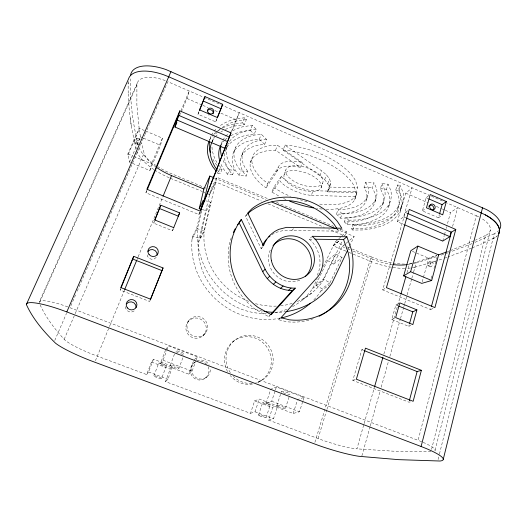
<?xml version="1.0" encoding="UTF-8"?>
<svg xmlns="http://www.w3.org/2000/svg" width="527" height="527" viewBox="0 0 527 527"><rect width="100%" height="100%" fill="white"/><g stroke="black" fill="none" stroke-linecap="round" stroke-linejoin="round"><path stroke-width="0.4" stroke-dasharray="2.63 1.98" d="M128.14 81.389L128.186 92.95M128.101 83.905L128.133 82.653M165.261 80.624A29.789 13.946 26.1 0 0 136.895 85.045L136.875 104.801L139.207 129.207L128.008 154.852L129.523 162.118L131.783 163.06M284.942 145.116L285.021 145.083A55.394 25.197 19.1 0 1 355.705 181.038L357.576 187.638L356.008 192.539L327.359 191.854L328.552 190.51L330.692 182.454L329.415 178.719L326.358 174.766L321.707 170.88L284.942 145.116L283.131 150.129L320.041 175.794L324.711 179.654L327.787 183.58L329.085 187.283M328.552 190.51L330.692 182.454M246.853 214.265L245.569 216.182L261.175 248.672L261.24 248.336A31.396 29.044 45.6 0 1 262.11 246.188M266.227 313.506A63.859 59.432 40.8 0 1 198.389 242.328L210.622 190.069L216.834 177.316L268.184 198.844M280.199 318.176A71.968 66.903 40.8 0 1 192.032 239.087L192.684 236.333L200.016 238.296L206.446 210.728L210.78 202.223L205.556 200.774M200.016 238.296L204.186 230.602L210.78 202.223M198.389 242.328L204.18 231.696L216.834 177.316M192.032 239.087L197.592 228.171L201.683 210.8M192.684 236.333L196.624 228.553L200.523 211.986M326.213 209.291A55.526 24.894 19.1 0 0 354.717 199.825L357.049 191.756L312.972 190.734A27.523 12.496 19.1 0 1 283.21 178.146L281.504 176.163L273.592 187.605L271.965 192.131L279.626 196.446M354.717 199.825L357.049 191.756M438.089 459.511L439.274 454.735M439.472 453.938L494.221 233.79L496.625 232.387A37.173 16.489 12.4 0 0 498.601 230.648M435.124 450.203L490.367 229.937M431.541 449.406L485.532 235.49A28.313 12.378 12.5 0 0 480.756 217.934M132.534 163.37L149.839 170.55L151.552 163.844L162.428 138.14L145.109 130.828M150.116 300.331L149.609 301.47L120.169 290.034L120.479 288.816M421.758 441.784A31.205 5.217 16.9 0 0 418.089 440.328L476.296 215.714L447.199 203.073M200.089 211.874L198.811 214.489L145.946 192.81L146.506 190.655M149.839 170.55L160.504 145.32L162.428 138.14M452.588 226.445L457.653 207.612L450.506 212.539L446.843 226.017M407.582 210.754L405.355 212.5L382.668 289.883L430.612 309.547L431.244 307.175M431.264 278.5L432.114 275.397M434.011 268.421L437.39 256.017M442.746 241.089L444.254 235.536M444.472 234.746L445.335 231.57M446.198 228.402L446.626 226.814M422.226 281.82L428.734 258.23L436.863 255.496L414.136 262.703M429.057 195.438L426.139 197.717L422.384 210.859L438.471 217.783L439.327 214.693M398.511 303.578L395.889 304.942L391.745 319.467L408.768 326.351L409.189 324.823M361.878 455.855L370.099 426.646M370.316 425.856L380.31 390.329M381.199 387.174L388.531 361.12M389.861 356.384L400.296 319.283M400.52 318.492L403.629 307.439M403.853 306.648L404.519 304.283M404.743 303.493L406.963 295.601M407.187 294.81L411.627 279.02M411.844 278.23L413.399 272.709M413.623 271.919L416.205 262.841L437.482 256.399M268.559 420.078L273.526 418.748L277.65 406.014L272.611 407.654L268.559 420.078L318.104 438.576A35.592 5.244 18 0 0 356.917 448.852L363.874 424.367M364.098 423.576L374.427 387.246M383.854 354.078L400.698 294.843M406.982 272.736L409.453 264.047L413.412 262.914M397.292 221.729L403.577 216.867L412.101 187.816L405.737 193.159L397.292 221.729L403.998 224.588M400.513 210.042L401.969 205.128M410.335 401.884L408.932 402.18L352.807 380.382L361.851 349.697L364.019 348.769M397.694 209.212L399.156 204.311M351.502 228.817L352.813 230.088L362.919 229.943A101.744 45.875 19.1 0 0 401.62 197.539L398.61 190.385L400.138 185.273L397.246 185.017L395.711 190.115L398.675 197.058A98.806 44.531 19.1 0 1 361.331 228.659L351.502 228.817L352.919 224.331L362.741 224.133A98.575 45.065 19.1 0 0 400.177 192.019L397.246 185.017M314.896 442.357L371.133 256.86L352.418 249.073M318.104 438.576L326.668 410.23M326.905 409.446L372.339 259.067L352.761 250.924M388.702 206.577L390.178 201.683M181.288 112.007L186.966 98.477L189.246 90.98L181.117 110.341M382.674 204.812L384.163 199.931M344.414 221.92L347.28 224.713L356.206 224.528A89.432 40.25 19.1 0 0 389.315 195.53L386.515 189.252L388.063 184.186L381.956 183.633L380.402 188.679L383.076 194.509A83.167 37.397 19.1 0 1 352.734 221.729L344.414 221.92L345.864 217.394L354.177 217.157A82.97 37.845 19.1 0 0 384.605 189.516L381.956 183.633M374.75 202.493L376.258 197.618M336.47 214.199L340.587 218.198L348.103 217.994A74.933 33.662 19.1 0 0 374.914 193.178L372.424 187.928L373.992 182.915L365.626 182.158L364.052 187.144L366.331 191.775A66.231 29.716 19.1 0 1 343.136 213.982L336.47 214.199L337.959 209.621L344.618 209.377A66.073 30.079 19.1 0 0 367.886 186.828L365.626 182.158M303.051 400.454L304 397.437L276.392 386.923L270.726 389.308L266.128 403.267L293.19 413.464L299.501 411.765L302.814 401.205M366.37 200.036L367.892 195.174M293.19 413.464L297.597 399.519L304 397.437M352.813 230.088L354.223 225.609L352.919 224.331M347.28 224.713L348.722 220.2L345.864 217.394M285.43 408.392L289.488 395.724M173.238 228.889L172.474 230.754L153.686 223.152L154.306 221.221M340.587 218.198L342.056 213.652L337.959 209.621M276.873 405.586L281.451 391.462M266.109 417.529L270.232 404.94M266.128 403.267L271.695 401.271L275.153 390.698M275.404 389.94L276.392 386.923M258.553 415.039L262.709 402.476M40.131 304.922C46.073 317.676 54.656 329.026 64.182 339.309A37.496 5.738 20.7 0 0 97.304 356.147L146.631 374.559L151.453 362.069L153.482 359.21L172.711 366.456L170.201 369.124L165.498 381.607L250.477 413.326L254.64 400.889L259.244 399.071L277.65 406.014M327.787 183.58L329.415 178.719M327.359 191.854L328.947 187.078L330.152 185.715M250.477 413.326L255.002 411.818L259.244 399.071M324.711 179.654L326.358 174.766M321.075 187.849A19.624 8.781 19.1 0 0 296.675 170.741A19.624 8.781 19.1 0 0 290.278 184.602A19.624 8.781 19.1 0 0 321.075 187.849L322.689 183.06A19.578 8.887 19.1 0 0 298.381 165.886A19.578 8.887 19.1 0 0 291.932 179.924A19.578 8.887 19.1 0 0 322.689 183.06M320.041 175.794L321.707 170.88M281.504 176.163L279.83 180.84L281.55 182.81A27.582 12.345 19.1 0 0 311.385 195.398L312.972 190.734M217.117 118.298L215.668 121.856L198 114.254L199.015 111.329M300.495 167.408L302.215 162.5L277.413 145.235L272.354 145.314A55.394 25.197 19.1 0 0 262.966 179.733L267.696 183.363L266.049 187.902L261.3 184.292A55.526 24.894 19.1 0 1 270.529 150.267L275.588 150.208L300.179 167.322A27.582 12.345 19.1 0 0 276.622 172.026L266.049 187.902M284.112 174.687L285.812 169.931M276.622 172.026L278.335 167.27A27.523 12.496 19.1 0 1 301.899 162.408L302.215 162.5M275.588 150.208L277.413 145.235M165.504 350.185L160.432 363.465L188.692 374.111L193.844 360.106L197.362 356.825L168.508 345.837L165.788 349.447M188.692 374.111L192.085 371.219L195.978 360.613M196.255 359.855L197.362 356.825M264.679 144.391L266.537 139.405L261.24 134.201L253.52 135.202A74.762 34.064 19.1 0 0 237.143 165.807L240.846 170.873L247.888 171.512L246.175 176.09L239.12 175.425L235.398 170.399A74.933 33.662 19.1 0 1 251.636 140.175L259.356 139.214L264.679 144.391L257.855 145.189A66.231 29.716 19.1 0 0 242.927 171.631L246.175 176.09M178.884 368.432A4.605 0.777 19.9 0 0 172.975 365.474A4.605 0.777 19.9 0 0 171.914 366.515A4.605 0.777 19.9 0 0 178.884 368.432L183.62 355.732M165.498 381.607L167.902 379.242L172.711 366.456M250.371 162.678L252.15 157.942M259.356 139.214L261.24 134.201M170.287 365.191L175.083 352.484M161.525 378.623A4.084 0.606 20 0 0 156.196 376.061A4.084 0.606 20 0 0 155.412 376.897A4.084 0.606 20 0 0 161.525 378.623L166.315 365.995A4.058 0.679 20.1 0 0 161.038 363.38A4.058 0.679 20.1 0 0 160.215 364.322A4.058 0.679 20.1 0 0 166.315 365.995M256.175 129.214L247.604 130.38A82.97 37.845 19.1 0 0 230.108 164.674L234.271 170.28L232.539 174.806L228.349 169.246A83.167 37.397 19.1 0 1 245.687 135.38L254.264 134.26L256.175 129.214L252.268 125.373L243.052 126.678A89.228 40.737 19.1 0 0 229.693 132.751M239.12 175.425L240.846 170.873M230.892 135.696A89.432 40.25 19.1 0 1 241.122 131.691L250.338 130.439L252.268 125.373M160.432 363.465L163.014 360.244L166.479 351.147M166.769 350.389L168.508 345.837M241.827 155.452L243.645 150.676M153.891 375.771L158.726 363.143M233.777 152.02L235.615 147.244M225.391 129.431A98.806 44.531 19.1 0 1 234.225 126.124L244.396 124.668L246.359 119.57L244.495 117.732L234.021 119.319A101.507 46.429 19.1 0 0 219.028 126.487M232.539 174.806L227.585 174.345L229.317 169.832L224.798 163.825A89.228 40.737 19.1 0 1 222.546 159.101M222.657 127.962A101.744 45.875 19.1 0 1 232.045 124.372L242.519 122.837L244.495 117.732M146.631 374.559L148.548 372.009L153.482 359.21M219.245 165.564L222.012 169.167L220.266 173.66L217.994 173.442L219.739 168.963L218.784 167.731M198.811 214.489L199.7 212.21M231.294 131.73L239.232 112.699L231.768 131.816M226.162 148.779L227.756 144.688M220.358 146.308L222.236 141.532A89.228 40.737 19.1 0 0 220.879 145.913M211.696 142.619L213.6 137.843M215.668 121.856L216.841 118.937M172.474 230.754L173.35 228.566M208.982 141.46L210.892 136.691A101.507 46.429 19.1 0 0 209.713 140.577M198 114.254L199.199 111.329M153.686 223.152L154.286 221.696M95.42 360.725L109.168 327.28M109.471 326.562L124.444 290.146M136.921 259.798L137.929 257.341M138.173 256.768L162.81 196.834M120.169 290.034L120.788 288.526M145.946 192.81L146.895 190.55M180.346 114.26L180.972 112.758M64.182 339.309L74.854 314.435M75.177 313.684L144.069 153.126L141.651 142.87M129.523 162.118L140.478 136.895L139.181 129.194M54.775 340.442L66.54 313.269M75.578 294.929L70.038 307.742L418.089 440.328M77.212 291.161L78.839 287.393M79.169 286.642L108.503 218.824M108.832 218.066L110.459 214.298M110.782 213.547L113.068 208.27M113.391 207.519L115.024 203.751M115.347 203L117.633 197.724M117.956 196.966L140.123 145.729M140.445 144.971L142.079 141.203M142.402 140.452L144.688 135.175M145.011 134.425L146.638 130.656M146.967 129.905L149.246 124.629M149.576 123.871L151.203 120.11M151.532 119.352L153.812 114.076M154.141 113.325L167.83 81.678L428.78 195.069M128.008 154.852L127.863 153.976L139.088 128.278L144.358 130.505M137.251 83.114L39.176 302.182A33.043 5.962 21.6 0 1 69.314 307.465M39.657 302.36L136.895 85.045M348.202 249.034L349.256 246.827M349.605 246.089L354.164 236.511L336.786 229.232M329.961 282.828L342.043 257.499L335.574 253.843L327.524 260.549L315.62 285.153L321.99 288.717L329.961 282.828L323.4 279.145L315.62 285.153M313.868 299.85A71.968 66.903 40.8 0 0 320.811 291.181L321.99 288.717M327.524 260.549L333.802 264.093L342.214 246.544L345.363 243.902M323.4 279.145L335.574 253.843M297.412 301.49A66.751 61.731 40.9 0 0 323.394 280.212L342.576 240.319M340.679 229.238L346.72 231.775L344.737 235.898L328.776 229.225M292.511 306.655A63.859 59.432 40.8 0 0 312.597 288.506L317.228 278.954M323.282 266.451L335.198 241.906L338.229 239.238M208.053 193.903L209.581 194.535L215.734 181.947L261.28 200.998M209.581 194.535L215.76 181.96M267.696 183.363L278.335 167.27M271.965 192.131L279.83 180.84M187.737 322.063L188.864 320.581M261.175 248.672L263.059 246.425M313.321 318.73A63.102 58.385 45.6 0 1 286.523 321.714L278.381 319.658L280.008 317.847M291.826 230.457L293.44 228.672M231.248 237.763A63.102 58.385 45.6 0 0 255.799 309.573L268.691 316.668L270.311 314.876M202.658 336.028A10.303 10.053 36.5 0 0 199.535 318.67A10.303 10.053 36.5 0 0 186.011 329.678A10.303 10.053 36.5 0 0 202.658 336.028L203.929 334.685A10.402 10.145 36.7 0 0 200.774 317.162A10.402 10.145 36.7 0 0 187.125 328.268A10.402 10.145 36.7 0 0 203.929 334.685M204.45 334.111L205.741 332.754M245.569 216.182L247.163 214.555M317.188 275.311A31.396 29.044 45.6 0 0 312.346 242.071L309.257 239.166L311.582 236.873M271.873 234.726A31.396 29.044 45.6 0 1 276.596 232.242L284.027 230.345L338.624 231.169L340.771 229.219M193.646 363.255L194.845 362.168A9.565 9.44 61.9 0 0 192.691 374.229A9.565 9.44 61.9 0 0 204.133 378.57A9.565 9.44 61.9 0 0 210.22 367.998M338.841 238.705L341.265 236.57M341.871 236.037L346.72 231.775M345.969 251.148L333.255 245.872L339.283 240.615M333.275 245.878L339.309 240.628M345.989 243.375L349.131 240.734M349.763 240.207L354.164 236.511M232.809 341.845L234.363 340.567M333.802 264.093L342.043 257.499M268.691 316.668L269.943 315.666M312.597 288.506L323.394 280.212M302.267 300.054L312.676 292.215M422.384 210.859L425.296 208.679M278.381 319.658L280.344 318.196M320.811 291.181L329.428 284.87M205.695 377.866L207.012 376.924M438.471 217.783L442.113 215.247M382.668 289.883L385.184 288.401M492.943 238.797L495.347 237.427A37.259 16.297 12.5 0 0 497.317 235.714A37.259 16.297 12.5 0 1 495.373 237.44L480.92 244.192M258.329 382.154L260.147 381.265M485.532 235.49L475.407 240.18M391.745 319.467L394.348 318.216M494.221 233.79L473.457 243.033M430.612 309.547L433.484 308.236M408.768 326.351L410.816 325.462M473.971 240.839L451.046 250.285M472.218 247.855L480.947 244.205M472.014 243.632L449.584 252.249M471.487 248.164L448.319 256.853M283.131 150.129L283.21 150.096A55.526 24.894 19.1 0 1 354.111 185.991L356.008 192.539M447.278 251.728L450.295 250.575M445.776 253.606L448.82 252.519M444.518 258.177L447.588 257.13M441.251 255.134L445.012 253.876M352.807 380.382L355.653 379.447M434.722 261.399L443.029 258.698M434.749 261.405L416.929 266.655M414.953 267.182L416.949 266.669M413.445 263.454L416.205 262.841M414.98 267.189L412.2 267.769A40.316 15.764 15.7 0 1 406.949 268.309M246.359 119.57L236.188 121.091A98.575 45.065 19.1 0 0 214.957 135.169M266.537 139.405L259.712 140.241A66.073 30.079 19.1 0 0 244.673 167.019L247.888 171.512M342.056 213.652L349.572 213.409A74.762 34.064 19.1 0 0 376.456 188.205L373.992 182.915M348.722 220.2L357.642 219.976A89.228 40.737 19.1 0 0 390.83 190.517L388.063 184.186M354.223 225.609L364.322 225.418A101.507 46.429 19.1 0 0 403.122 192.493L400.138 185.273M430.934 451.797L393.03 451.165L356.917 448.852M309.257 239.166L313.341 239.212M328.947 187.078L357.576 187.638M311.385 195.398L355.508 196.604M219.739 168.963L222.012 169.167M229.317 169.832L234.271 170.28M364.052 187.144L372.424 187.928M380.402 188.679L386.515 189.252M395.711 190.115L398.61 190.385M196.624 228.553L204.186 230.602M202.105 209.529L206.446 210.728M137.053 138.14L139.642 139.009M135.551 143.449L138.133 144.319M148.548 372.009L167.902 379.242M255.002 411.818L273.526 418.748M151.453 362.069L170.201 369.124M254.64 400.889L272.611 407.654M163.014 360.244L192.085 371.219M271.695 401.271L299.501 411.765M371.133 256.86L374.822 258.296A40.23 15.962 15.7 0 0 392.536 262.973M369.835 261.056L373.557 262.505M361.851 349.697L363.366 350.297M395.889 304.942L398.089 305.838M170.432 178.284L202.058 191.413M202.783 191.716L205.069 192.665M348.927 252.38L369.855 261.063M127.863 153.976L133.041 156.137M133.786 156.44L151.552 163.844M206.103 188.192L168.297 172.362A42.219 17.332 23.7 0 1 158.001 166.776M335.198 241.906L344.184 245.641M347.181 246.893L349.421 247.822M342.214 246.544L346.733 248.421M347.491 248.737L352.003 250.615M276.491 202.328L333.881 226.393M214.39 177.955L265.766 199.476M268.078 203.844L324.25 227.328M142.705 137.83L140.478 136.895L140.9 139.128M143.449 138.14L160.504 145.32M412.331 251.326L428.734 258.23M405.355 212.5L406.864 213.145M403.577 216.867L405.816 217.822M186.966 98.477L202.052 105.005M202.803 105.334L208.086 107.62M214.878 110.558L217.895 111.862M220.912 113.167L235.997 119.695M405.737 193.159L428.122 202.849M436.33 206.4L441.554 208.659M442.298 208.982L444.538 209.95M445.282 210.28L450.506 212.539M431.514 196.255L444.208 201.775M426.139 197.717L428.313 198.659M169.16 177.724L166.532 176.565A42.305 17.121 23.6 0 1 154.997 170.241M428.056 265.727L430.111 266.787M430.697 261.24A2.602 1.238 -60.9 0 1 429.61 265.219A2.602 1.238 -60.9 0 1 427.838 263.994A2.602 1.238 -60.9 0 1 430.697 261.24L432.746 262.308A2.602 1.245 -60.8 0 1 431.666 266.287A2.602 1.245 -60.8 0 1 429.88 265.055A2.602 1.245 -60.8 0 1 432.746 262.308M273.592 187.605L283.309 193.113A55.394 25.197 19.1 0 0 290.476 196.321M242.519 122.837L244.396 124.668M250.338 130.439L254.264 134.26M216.557 171.604L217.994 173.442M217.486 170.076L220.266 173.66M216.88 165.254L214.496 162.164A101.507 46.429 19.1 0 1 212.21 157.705M227.585 174.345L223.033 168.376A89.432 40.25 19.1 0 1 220.76 163.699M337.293 229.126L338.624 231.169M136.855 150.992L137.692 153.186A42.305 17.121 23.6 0 0 154.411 169.859M139.016 147.369L139.569 148.845A42.219 17.332 23.7 0 0 155.636 165.241M134.484 141.954L136.388 149.372M138.285 144.997C132.633 123.463 130.064 101.158 130.36 78.905M134.51 141.967L131.375 126.533L129.22 110.229M130.202 118.509L131.401 126.546M129.253 110.235L128.153 92.936M411.883 263.691A40.23 15.962 15.7 0 1 408.201 264.02M404.604 264.086A40.23 15.962 15.7 0 1 393.214 263.085M404.822 268.362A40.316 15.764 15.7 0 1 391.956 267.314M391.271 267.202A40.316 15.764 15.7 0 1 373.531 262.492M356.252 195.01A55.394 25.197 19.1 0 1 318.15 203.883M307.03 201.722A55.394 25.197 19.1 0 1 297.142 198.817M322.188 209.054A55.526 24.894 19.1 0 1 316.622 208.428M285.97 199.588A55.526 24.894 19.1 0 1 283.111 198.29M220.688 145.623A89.432 40.25 19.1 0 1 224.443 140.465M225.049 139.872A89.432 40.25 19.1 0 1 227.776 137.646M211.992 141.947A98.806 44.531 19.1 0 1 214.825 137.448M215.339 136.836A98.806 44.531 19.1 0 1 218.283 133.957M220.787 132.073A98.806 44.531 19.1 0 1 222.657 130.894M209.608 140.083A101.744 45.875 19.1 0 1 213.231 134.859M213.804 134.253A101.744 45.875 19.1 0 1 220.009 129.418M222.928 140.156A89.228 40.737 19.1 0 1 225.213 136.855M225.76 136.23A89.228 40.737 19.1 0 1 228.968 133.291M211.525 135.294A101.507 46.429 19.1 0 1 213.593 131.921M214.087 131.269A101.507 46.429 19.1 0 1 216.979 128.186M216.94 162.56A98.575 45.065 19.1 0 1 211.966 146.401M212.427 141.611A98.575 45.065 19.1 0 1 214.575 135.828M209.048 115.11A3.202 2.819 28 0 1 208.323 114.695M428.267 207.493A3.024 2.602 50.8 0 1 428.649 206.136M138.337 144.22A2.767 0.665 -73.1 0 1 137.969 142.586A2.767 0.665 -73.1 0 1 139.273 139.26A2.767 0.665 -73.1 0 1 139.866 140.334M423.135 442.364A31.205 5.217 16.9 0 1 434.874 450.875M178.225 352.859A4.578 0.863 20 0 1 176.769 350.883A4.578 0.863 20 0 1 183.765 353.545A4.578 0.863 20 0 1 180.425 353.696M285.608 393.682A4.479 0.823 18.4 0 1 281.892 391.238A4.479 0.823 18.4 0 1 289.04 393.373A4.479 0.823 18.4 0 1 286.701 394.012M409.453 264.047A32.733 12.793 15.7 0 1 407.114 264.561M392.286 264.488A32.733 12.793 15.7 0 1 372.339 259.067M476.296 215.714A28.313 12.378 12.5 0 1 479.55 217.269M286.78 309.316A63.859 59.432 40.8 0 1 274.356 312.748M292.189 303.381A66.751 61.731 40.9 0 1 280.41 305.812M276.346 306.115A66.751 61.731 40.9 0 1 254.712 303.44M248.625 301.345A66.751 61.731 40.9 0 1 204.18 231.696M155.946 166.993A34.354 13.893 23.6 0 1 144.069 153.126M227.552 371.588A24.038 23.188 61.8 0 1 237.229 338.966A24.038 23.188 61.8 0 1 269.113 351.087A24.038 23.188 61.8 0 1 256.939 382.76M252.525 384.005A24.038 23.188 61.8 0 1 230.22 375.54M286.444 311.576A75.262 69.511 41 0 1 274.389 312.34M262.413 311.128A75.262 69.511 41 0 1 197.592 228.171M208.132 366.68A9.473 9.354 62.7 0 1 203.837 379.078A9.473 9.354 62.7 0 1 191.373 374.954A9.473 9.354 62.7 0 1 194.99 362.332M200.491 361.186A9.473 9.354 62.7 0 1 206.821 364.592M156.242 257.42A5.165 4.881 18.8 0 1 146.967 253.731M134.121 310.943A5.303 5.112 7.8 0 1 125.531 306.312M299.791 280.127A22.345 20.665 45.6 0 1 274.719 274.238A22.345 20.665 45.6 0 1 270.865 248.882M230.332 372.655A24.268 23.392 61.6 0 1 238.356 337.906A24.268 23.392 61.6 0 1 271.517 351.14A24.268 23.392 61.6 0 1 255.799 382.819M251.992 383.419A24.268 23.392 61.6 0 1 233.389 376.357M196.933 360.863A9.565 9.44 61.9 0 1 209.199 365.073M136.262 142.672A2.767 0.672 -73.1 0 0 137.211 138.232A2.767 0.672 -73.1 0 0 135.426 141.48A2.767 0.672 -73.1 0 0 136.262 142.672M278.052 406.521A4.506 0.744 18.5 0 0 285.259 408.537A4.506 0.744 18.5 0 0 280.14 405.889A4.506 0.744 18.5 0 0 278.052 406.521M259.666 415.836A3.985 0.586 18.7 0 0 265.983 417.647A3.985 0.586 18.7 0 0 261.346 415.355A3.985 0.586 18.7 0 0 259.666 415.836M263.803 403.313A3.966 0.646 18.7 0 0 270.101 405.079A3.966 0.646 18.7 0 0 265.509 402.727A3.966 0.646 18.7 0 0 263.803 403.313"/><path stroke-width="0.79" d="M130.643 75.157L130.841 73.938A39.196 18.616 26.3 0 1 166.157 69.623L486.605 209.614A37.173 16.489 12.4 0 1 499.952 228.678M203.356 203.692L209.858 176.058L213.633 177.639M201.38 209.331L199.213 208.732L203.87 189.028L209.858 176.058M200.899 210.411L203.317 200.148L199.213 208.732M443.273 459.261L499.352 231.636M168.712 76.777L163.844 74.847A39.294 18.405 26.1 0 0 128.522 78.971L26.35 304.494C33.056 319.243 44.011 331.918 55.539 343.196A46.297 6.759 20.7 0 0 90.453 360.593L318.46 445.394A43.939 6.179 18 0 0 358.94 456.296L398.669 459.656L439.986 461.02A41.185 6.574 17 0 0 425.697 448.319L421.099 446.501L482.561 207.658M421.383 370.31L413.148 401.297L356.364 379.209L365.468 348.156L421.383 370.31L417.12 371.561L364.124 350.593M409.354 400.606L417.12 371.561M455.789 229.436L434.92 307.577L386.436 287.656L409.255 209.443L455.789 229.436L451.395 232.236L431.455 306.391M404.743 224.904L442.746 241.089L449.841 236.649L451.112 231.939M431.679 280.496L438.648 254.87L417.865 246.083L410.836 250.7L403.656 275.865L421.791 283.388L431.679 280.496L410.612 271.721L403.656 275.865M446.369 201.551L442.72 214.825L426.462 207.809L430.23 194.529L446.369 201.551L442.107 204.641L439.544 213.922M416.903 309.883L412.865 324.566L395.652 317.59L399.822 302.893L416.903 309.883L412.779 311.832L398.827 306.141M409.611 323.295L412.779 311.832M121.098 287.775L133.72 256.326L163.047 267.947L150.623 299.198L120.795 287.597L133.72 256.326M410.612 271.721L417.865 246.083M374.651 386.456L382.958 357.24M400.922 294.059L405.856 276.682M225.852 146.104L224.831 148.278L174.984 127.047L177.059 120.018L179.246 114.807M147.211 189.799L178.515 115.268L179.812 110.868L231.004 132.863L200.405 211.222L146.881 189.226L179.812 110.868M154.885 220.233L160.781 205.174L179.654 212.888L173.64 227.835M199.496 110.598L204.977 96.593L222.717 104.306L217.407 117.587L199.529 109.866L204.977 96.593M200.3 210.688L231.004 132.863M150.208 299.962L163.047 267.947M217.42 117.475L222.717 104.306M160.781 205.174L154.727 219.937L173.752 227.651M179.654 212.888L178.31 216.162L159.674 208.56M124.754 289.389L136.612 260.562M163.126 196.077L171.545 175.59A34.354 13.893 23.6 0 1 156.493 167.382M174.984 127.047L176.874 122.534M26.35 304.494A43.721 7.53 21.5 0 1 61.33 309.916L66.804 311.918L170.985 71.54M347.504 250.509L332.076 282.927A75.262 69.511 41 0 1 286.444 311.576M239.66 222.019L241.326 219.515L265.134 269.185C270.753 280.272 282.571 288.697 295.265 288.117L271.194 314.672L258.144 307.485A63.886 59.004 45.6 0 1 241.195 219.568L241.326 219.515M270.852 314.276L292.505 290.41L295.265 288.117M292.505 290.41C279.962 290.996 268.283 282.683 262.742 271.721L265.134 269.185M247.697 214.008L249.824 211.834A63.102 58.385 45.6 0 1 334.171 224.357L336.845 228.441M267.215 278.691L269.666 276.24M273.276 284.382L275.805 282.004M280.489 288.388L283.104 286.062M314.981 239.232L343.571 239.581L346.852 236.755L351.535 249.969A63.886 59.004 45.6 0 1 289.237 319.79L281.003 317.709L318.301 276.201A31.785 29.347 45.6 0 0 315.284 239.238L312.162 236.3L346.852 236.755M288.341 290.436L291.049 288.137M239.12 222.69L262.742 271.721M438.319 254.969L446.527 252.018M66.804 311.918L421.099 446.501M132.929 259.132L161.888 270.588M171.545 175.59L203.87 189.028M271.813 202.012L335.277 228.599M178.515 115.268L229.107 136.954M407.621 213.468L451.395 232.236M177.059 120.018L227.137 141.434M406.561 218.145L449.841 236.649M203.396 101.105L220.932 108.714M429.037 198.975L442.107 204.641M168.68 76.764L481.21 212.908M481.184 212.895L485.268 214.851A37.259 16.297 12.5 0 1 498.97 233.079M216.077 170.992L212.717 166.697A101.744 45.875 19.1 0 1 208.982 141.46M217.019 169.483L215.168 167.092A98.806 44.531 19.1 0 1 211.696 142.619M343.571 239.581L348.182 252.644A63.102 58.385 45.6 0 1 319.105 316.266M485.268 214.851A37.259 16.297 12.5 0 1 498.694 233.784M313.433 207.928A55.526 24.894 19.1 0 1 289.633 201.123M219.693 160.603A89.432 40.25 19.1 0 1 220.358 146.308M221.498 155.979A89.228 40.737 19.1 0 1 220.879 145.913M210.339 152.514A101.507 46.429 19.1 0 1 209.568 141.388M207.546 110.584A3.202 2.819 28 0 1 211.544 110.064A3.202 2.819 28 0 1 213.046 113.76M429.097 205.622A3.024 2.602 50.8 0 1 433.023 206.241A3.024 2.602 50.8 0 1 432.996 210.24M407.114 264.561A32.733 12.793 15.7 0 1 393.109 264.594M310.429 303.17A71.968 66.903 40.8 0 1 281.01 318.012M273.572 312.32A75.262 69.511 41 0 1 263.968 311.391M147.922 251.386A5.165 4.881 18.8 0 1 157.184 255.075M126.533 303.855A5.303 5.112 7.8 0 1 136.065 307.531M233.329 232.512A63.102 58.385 45.6 0 1 235.18 228.843M237.723 224.667A63.102 58.385 45.6 0 1 238.645 223.343M262.433 245.49A31.396 29.044 45.6 0 1 266.695 239.166M268.869 237.018A31.396 29.044 45.6 0 1 270.028 236.056M273.045 245.681A22.345 20.665 45.6 0 1 304.007 245.108A22.345 20.665 45.6 0 1 305.561 276.253M263.599 245.523L263.533 245.865L247.716 212.987L252.025 208.593A63.886 59.004 45.6 0 1 337.333 221.353L341.845 228.244L286.635 227.348L279.119 229.265A31.785 29.347 45.6 0 0 263.599 245.523M207.822 112.007A3.215 2.833 28 0 0 213.231 112.956A3.215 2.833 28 0 0 210.919 108.18A3.215 2.833 28 0 0 207.822 112.007M429.63 206.485A3.037 2.609 50.8 0 0 433.793 209.601A3.037 2.609 50.8 0 0 433.82 204.68A3.037 2.609 50.8 0 0 429.63 206.485M149.075 254.567A5.23 4.934 19.1 0 0 157.968 253.494A5.23 4.934 19.1 0 0 152.27 246.636A5.23 4.934 19.1 0 0 149.075 254.567M127.389 307.92A5.369 5.178 8.5 0 0 136.572 306.635A5.369 5.178 8.5 0 0 130.742 299.593A5.369 5.178 8.5 0 0 127.389 307.92M271.398 260.569A22.621 20.882 45.6 0 0 307.3 274.85A22.621 20.882 45.6 0 0 299.257 237.453A22.621 20.882 45.6 0 0 271.398 260.569"/></g></svg>
